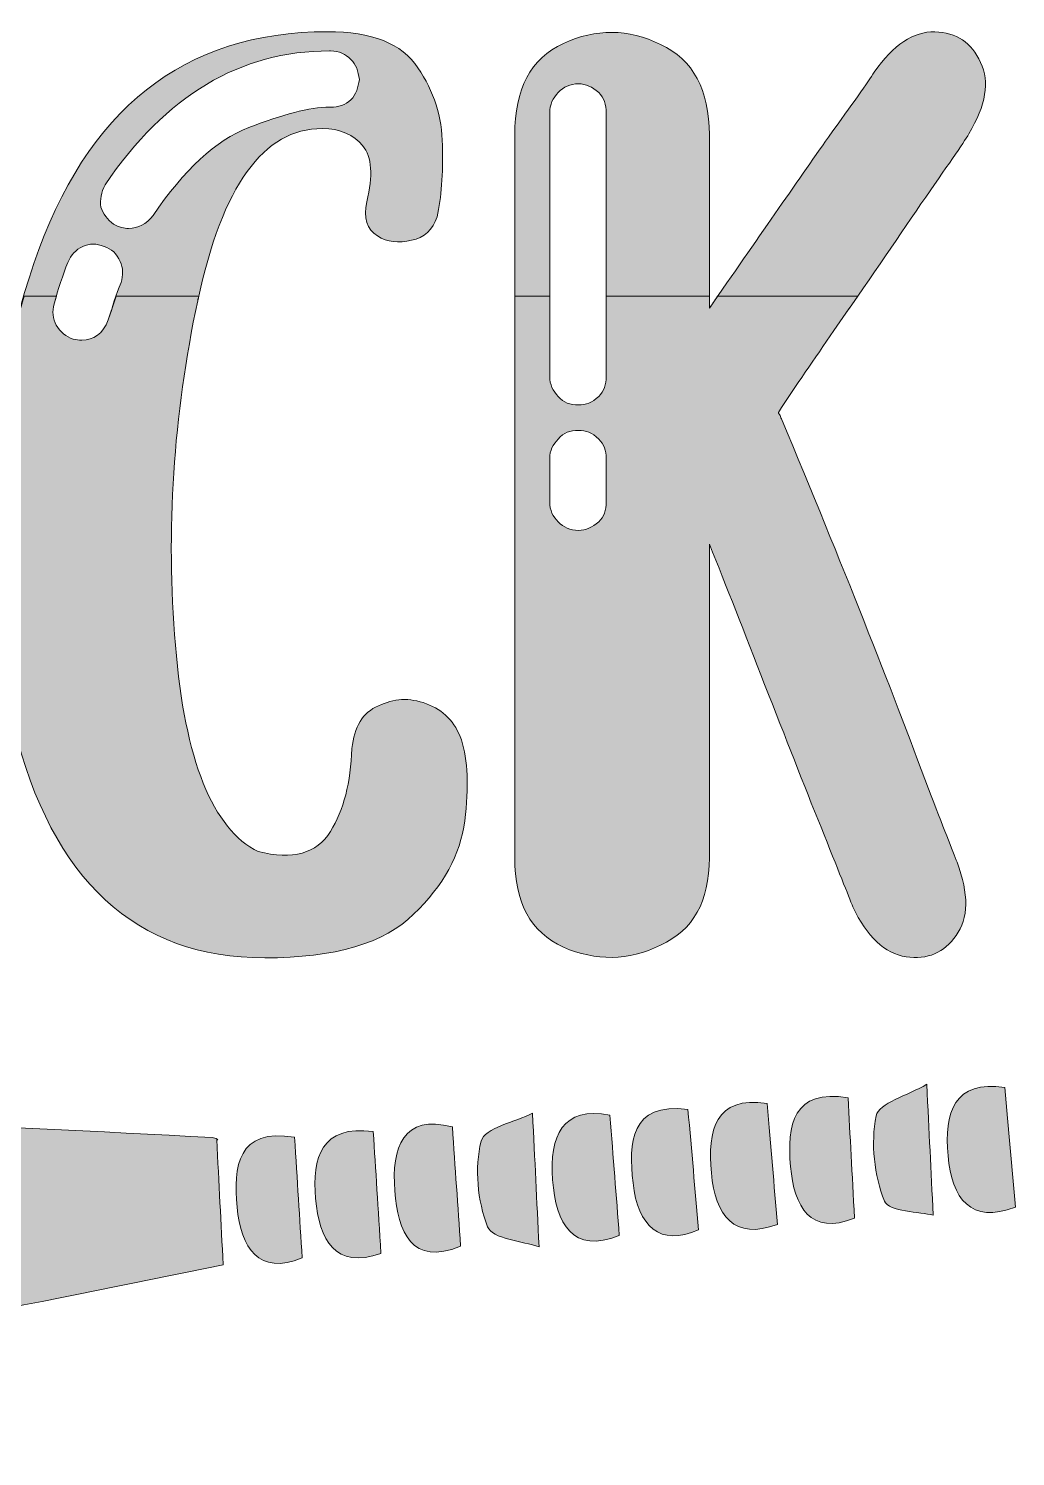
# Model space of a CAD drawing. Header units: inches. Extents: x 28 to 472, y -451 to -49.
# Drawn here: x 249.9 to 364.8, y -451.1 to -284.9 of the extents above; entities that cross this region are included whole.
import ezdxf

# ---------------------------------------------------------------- set-up
doc = ezdxf.new("R2010")
doc.units = ezdxf.units.IN
doc.header["$MEASUREMENT"] = 0
doc.layers.add('Layer 1', color=7, linetype='Continuous')

# ---------------------------------------------------------------- blocks, each defined once
blk = doc.blocks.new('block 3')
at = {"layer": 'Layer 1', "true_color": 0xca0c32}
h = blk.add_hatch(color=242, dxfattribs=at)
h.dxf.hatch_style = 2
edge = h.paths.add_edge_path()
edge.add_spline(control_points=[(363.59, -408.18), (364.02, -413.02), (364.41, -417.44), (364.82, -422.1), (359.61, -424.12), (357.44, -421.1), (356.98, -416.13), (356.52, -411.13), (357.69, -407.25), (363.59, -408.18)], knot_values=[0, 0, 0, 0, 1, 1, 1, 2, 2, 2, 3, 3, 3, 3], degree=3, periodic=1)
at = {"layer": 'Layer 1', "true_color": 0x024d84}
h = blk.add_hatch(color=156, dxfattribs=at)
h.dxf.hatch_style = 2
edge = h.paths.add_edge_path()
edge.add_spline(control_points=[(271.84, -414.22), (272.1, -419.3), (272.34, -423.95), (272.59, -428.81), (227.76, -437.96), (182.17, -447.18), (135.5, -449.28), (127.29, -449.64), (119.1, -450.27), (110.89, -450.69), (102.39, -451.14), (98.17, -448.25), (95.27, -440.17), (90.48, -426.84), (97.09, -416.61), (110.96, -415.02), (164.38, -408.91), (217.84, -411.19), (271.31, -414), (271.76, -414.02), (272.2, -414.39), (271.84, -414.22)], knot_values=[0, 0, 0, 0, 1, 1, 1, 2, 2, 2, 3, 3, 3, 4, 4, 4, 5, 5, 5, 6, 6, 6, 7, 7, 7, 7], degree=3, periodic=1)
at = {"layer": 'Layer 1', "true_color": 0xca0c32}
h = blk.add_hatch(color=242, dxfattribs=at)
h.dxf.hatch_style = 2
edge = h.paths.add_edge_path()
edge.add_spline(control_points=[(346.09, -423.39), (340.95, -425.47), (339.06, -422.07), (338.64, -417.36), (338.21, -412.58), (338.95, -408.28), (345.34, -409.37), (345.58, -413.81), (345.81, -418.15), (346.09, -423.39)], knot_values=[0, 0, 0, 0, 1, 1, 1, 2, 2, 2, 3, 3, 3, 3], degree=3, periodic=1)
h = blk.add_hatch(color=242, dxfattribs=at)
h.dxf.hatch_style = 2
edge = h.paths.add_edge_path()
edge.add_spline(control_points=[(354.5, -407.8), (354.78, -413.45), (354.98, -417.67), (355.25, -423.05), (353.73, -422.66), (350.09, -422.66), (349.58, -421.4), (348.37, -418.4), (347.98, -414.67), (348.6, -411.49), (348.89, -410), (352.27, -409.11), (354.5, -407.8)], knot_values=[0, 0, 0, 0, 1, 1, 1, 2, 2, 2, 3, 3, 3, 4, 4, 4, 4], degree=3, periodic=1)
h = blk.add_hatch(color=242, dxfattribs=at)
h.dxf.hatch_style = 2
edge = h.paths.add_edge_path()
edge.add_spline(control_points=[(317.62, -411.4), (318, -416.36), (318.35, -420.78), (318.71, -425.42), (313.3, -427.55), (311.31, -424.08), (310.94, -418.92), (310.58, -413.86), (312.08, -410.3), (317.62, -411.4)], knot_values=[0, 0, 0, 0, 1, 1, 1, 2, 2, 2, 3, 3, 3, 3], degree=3, periodic=1)
h = blk.add_hatch(color=242, dxfattribs=at)
h.dxf.hatch_style = 2
edge = h.paths.add_edge_path()
edge.add_spline(control_points=[(326.7, -410.72), (327.14, -415.67), (327.52, -419.94), (327.94, -424.73), (323.44, -426.78), (320.86, -424.31), (320.31, -419.28), (319.81, -414.62), (319.92, -409.89), (326.7, -410.72)], knot_values=[0, 0, 0, 0, 1, 1, 1, 2, 2, 2, 3, 3, 3, 3], degree=3, periodic=1)
h = blk.add_hatch(color=242, dxfattribs=at)
h.dxf.hatch_style = 2
edge = h.paths.add_edge_path()
edge.add_spline(control_points=[(335.94, -410.03), (336.36, -415.09), (336.73, -419.51), (337.11, -424.12), (332.09, -426), (329.89, -423.1), (329.43, -418.12), (328.98, -413.21), (329.81, -409.1), (335.94, -410.03)], knot_values=[0, 0, 0, 0, 1, 1, 1, 2, 2, 2, 3, 3, 3, 3], degree=3, periodic=1)
h = blk.add_hatch(color=242, dxfattribs=at)
h.dxf.hatch_style = 2
edge = h.paths.add_edge_path()
edge.add_spline(control_points=[(299.28, -412.77), (299.6, -417.49), (299.91, -421.94), (300.24, -426.65), (294.54, -429.01), (292.93, -425), (292.57, -420.19), (292.19, -415.19), (293.53, -411.23), (299.28, -412.77)], knot_values=[0, 0, 0, 0, 1, 1, 1, 2, 2, 2, 3, 3, 3, 3], degree=3, periodic=1)
h = blk.add_hatch(color=242, dxfattribs=at)
h.dxf.hatch_style = 2
edge = h.paths.add_edge_path()
edge.add_spline(control_points=[(308.61, -411.18), (308.88, -416.71), (309.09, -421.15), (309.36, -426.73), (307.48, -426.06), (303.92, -425.81), (303.37, -424.39), (302.19, -421.36), (301.86, -417.56), (302.62, -414.42), (302.99, -412.9), (306.62, -412.18), (308.61, -411.18)], knot_values=[0, 0, 0, 0, 1, 1, 1, 2, 2, 2, 3, 3, 3, 4, 4, 4, 4], degree=3, periodic=1)
h = blk.add_hatch(color=242, dxfattribs=at)
h.dxf.hatch_style = 2
edge = h.paths.add_edge_path()
edge.add_spline(control_points=[(280.91, -413.97), (281.22, -418.96), (281.5, -423.38), (281.79, -428.02), (276.71, -430.1), (274.65, -426.84), (274.21, -422.09), (273.78, -417.39), (274.25, -412.84), (280.91, -413.97)], knot_values=[0, 0, 0, 0, 1, 1, 1, 2, 2, 2, 3, 3, 3, 3], degree=3, periodic=1)
h = blk.add_hatch(color=242, dxfattribs=at)
h.dxf.hatch_style = 2
edge = h.paths.add_edge_path()
edge.add_spline(control_points=[(290.96, -427.49), (285.62, -429.39), (283.78, -425.92), (283.36, -421.11), (282.93, -416.35), (284.02, -412.5), (290.06, -413.3), (290.35, -417.75), (290.63, -422.21), (290.96, -427.49)], knot_values=[0, 0, 0, 0, 1, 1, 1, 2, 2, 2, 3, 3, 3, 3], degree=3, periodic=1)
at = {"layer": 'Layer 1', "lineweight": 0}
for points, knots in [([(363.59, -408.18), (364.02, -413.02), (364.41, -417.44), (364.82, -422.1), (359.61, -424.12), (357.44, -421.1), (356.98, -416.13), (356.52, -411.13), (357.69, -407.25), (363.59, -408.18)], [0, 0, 0, 0, 1, 1, 1, 2, 2, 2, 3, 3, 3, 3]), ([(271.84, -414.22), (272.1, -419.3), (272.34, -423.95), (272.59, -428.81), (227.76, -437.96), (182.17, -447.18), (135.5, -449.28), (127.29, -449.64), (119.1, -450.27), (110.89, -450.69), (102.39, -451.14), (98.17, -448.25), (95.27, -440.17), (90.48, -426.84), (97.09, -416.61), (110.96, -415.02), (164.38, -408.91), (217.84, -411.19), (271.31, -414), (271.76, -414.02), (272.2, -414.39), (271.84, -414.22)], [0, 0, 0, 0, 1, 1, 1, 2, 2, 2, 3, 3, 3, 4, 4, 4, 5, 5, 5, 6, 6, 6, 7, 7, 7, 7]), ([(346.09, -423.39), (340.95, -425.47), (339.06, -422.07), (338.64, -417.36), (338.21, -412.58), (338.95, -408.28), (345.34, -409.37), (345.58, -413.81), (345.81, -418.15), (346.09, -423.39)], [0, 0, 0, 0, 1, 1, 1, 2, 2, 2, 3, 3, 3, 3]), ([(354.5, -407.8), (354.78, -413.45), (354.98, -417.67), (355.25, -423.05), (353.73, -422.66), (350.09, -422.66), (349.58, -421.4), (348.37, -418.4), (347.98, -414.67), (348.6, -411.49), (348.89, -410), (352.27, -409.11), (354.5, -407.8)], [0, 0, 0, 0, 1, 1, 1, 2, 2, 2, 3, 3, 3, 4, 4, 4, 4]), ([(317.62, -411.4), (318, -416.36), (318.35, -420.78), (318.71, -425.42), (313.3, -427.55), (311.31, -424.08), (310.94, -418.92), (310.58, -413.86), (312.08, -410.3), (317.62, -411.4)], [0, 0, 0, 0, 1, 1, 1, 2, 2, 2, 3, 3, 3, 3]), ([(326.7, -410.72), (327.14, -415.67), (327.52, -419.94), (327.94, -424.73), (323.44, -426.78), (320.86, -424.31), (320.31, -419.28), (319.81, -414.62), (319.92, -409.89), (326.7, -410.72)], [0, 0, 0, 0, 1, 1, 1, 2, 2, 2, 3, 3, 3, 3]), ([(335.94, -410.03), (336.36, -415.09), (336.73, -419.51), (337.11, -424.12), (332.09, -426), (329.89, -423.1), (329.43, -418.12), (328.98, -413.21), (329.81, -409.1), (335.94, -410.03)], [0, 0, 0, 0, 1, 1, 1, 2, 2, 2, 3, 3, 3, 3]), ([(299.28, -412.77), (299.6, -417.49), (299.91, -421.94), (300.24, -426.65), (294.54, -429.01), (292.93, -425), (292.57, -420.19), (292.19, -415.19), (293.53, -411.23), (299.28, -412.77)], [0, 0, 0, 0, 1, 1, 1, 2, 2, 2, 3, 3, 3, 3]), ([(308.61, -411.18), (308.88, -416.71), (309.09, -421.15), (309.36, -426.73), (307.48, -426.06), (303.92, -425.81), (303.37, -424.39), (302.19, -421.36), (301.86, -417.56), (302.62, -414.42), (302.99, -412.9), (306.62, -412.18), (308.61, -411.18)], [0, 0, 0, 0, 1, 1, 1, 2, 2, 2, 3, 3, 3, 4, 4, 4, 4]), ([(280.91, -413.97), (281.22, -418.96), (281.5, -423.38), (281.79, -428.02), (276.71, -430.1), (274.65, -426.84), (274.21, -422.09), (273.78, -417.39), (274.25, -412.84), (280.91, -413.97)], [0, 0, 0, 0, 1, 1, 1, 2, 2, 2, 3, 3, 3, 3]), ([(290.96, -427.49), (285.62, -429.39), (283.78, -425.92), (283.36, -421.11), (282.93, -416.35), (284.02, -412.5), (290.06, -413.3), (290.35, -417.75), (290.63, -422.21), (290.96, -427.49)], [0, 0, 0, 0, 1, 1, 1, 2, 2, 2, 3, 3, 3, 3])]:
    blk.add_open_spline(points, degree=3, knots=knots, dxfattribs=at)
blk = doc.blocks.new('block 8')
at = {"layer": 'Layer 1', "true_color": 0xca0c32}
h = blk.add_hatch(color=242, dxfattribs=at)
h.dxf.hatch_style = 2
edge = h.paths.add_edge_path()
edge.add_spline(control_points=[(290.68, -363.73), (292.41, -362.87), (294.27, -362.74), (296.25, -363.49), (298.23, -364.23), (299.59, -365.59), (300.33, -367.7), (301.08, -370.05), (301.2, -373.15), (300.71, -377.11), (300.21, -381.07), (298.23, -384.66), (294.76, -388), (291.42, -391.35), (285.6, -393.08), (277.43, -393.08), (262.44, -393.08), (252.66, -384.04), (248.21, -366.09), (243.62, -348.13), (244.49, -330.18), (250.56, -312.23), (256.63, -294.27), (268.02, -285.23), (284.73, -285.23), (289.93, -285.23), (293.4, -286.59), (295.26, -289.44), (297.11, -292.17), (298.11, -295.14), (298.11, -298.48), (298.23, -301.83), (297.98, -304.55), (297.49, -306.78), (296.99, -308.26), (296, -309.25), (294.51, -309.5), (293.03, -309.87), (291.67, -309.75), (290.55, -309.01), (289.31, -308.26), (288.94, -306.9), (289.31, -305.04), (290.06, -301.95), (289.93, -299.84), (288.82, -298.48), (287.83, -297.24), (286.22, -296.5), (284.11, -296.5), (277.3, -296.5), (272.47, -303.19), (269.63, -316.56), (266.78, -329.93), (265.91, -343.3), (267.03, -356.68), (268.14, -370.05), (271.36, -378.1), (276.68, -380.7), (280.65, -381.69), (283.49, -380.95), (285.1, -378.35), (286.59, -375.87), (287.46, -372.65), (287.58, -368.69), (287.83, -366.21), (288.82, -364.48), (290.68, -363.73)], knot_values=[0, 0, 0, 0, 1, 1, 1, 2, 2, 2, 3, 3, 3, 4, 4, 4, 5, 5, 5, 6, 6, 6, 7, 7, 7, 8, 8, 8, 9, 9, 9, 10, 10, 10, 11, 11, 11, 12, 12, 12, 13, 13, 13, 14, 14, 14, 15, 15, 15, 16, 16, 16, 17, 17, 17, 18, 18, 18, 19, 19, 19, 20, 20, 20, 21, 21, 21, 22, 22, 22, 22], degree=3, periodic=1)
edge = h.paths.add_edge_path()
edge.add_spline(control_points=[(259.22, -318.79), (259.72, -317.3), (260.09, -315.82), (260.71, -314.45), (260.96, -313.59), (260.96, -312.72), (260.59, -311.98), (260.22, -311.11), (259.6, -310.49), (258.73, -310.24), (257.86, -309.87), (257, -309.87), (256.25, -310.24), (255.39, -310.62), (254.89, -311.23), (254.52, -312.1), (253.9, -313.59), (253.41, -315.2), (252.91, -316.93), (252.66, -317.8), (252.79, -318.66), (253.16, -319.41), (253.65, -320.15), (254.27, -320.77), (255.14, -321.02), (255.51, -321.14), (255.76, -321.14), (256.13, -321.14), (257.49, -321.14), (258.61, -320.4), (259.22, -318.79)], knot_values=[0, 0, 0, 0, 1, 1, 1, 2, 2, 2, 3, 3, 3, 4, 4, 4, 5, 5, 5, 6, 6, 6, 7, 7, 7, 8, 8, 8, 9, 9, 9, 10, 10, 10, 10], degree=3, periodic=1)
edge = h.paths.add_edge_path()
edge.add_spline(control_points=[(264.43, -306.65), (268.02, -301.33), (271.73, -297.86), (275.57, -296.38), (279.53, -294.89), (282.63, -294.02), (284.98, -294.02), (284.98, -294.02), (284.98, -294.02), (285.1, -294.02), (285.97, -294.02), (286.84, -293.78), (287.46, -293.16), (288.07, -292.54), (288.32, -291.67), (288.45, -290.81), (288.32, -289.81), (288.07, -289.07), (287.46, -288.45), (286.84, -287.83), (286.09, -287.46), (285.1, -287.46), (285.1, -287.46), (285.1, -287.46), (284.98, -287.46), (274.58, -287.46), (265.91, -292.66), (258.85, -303.06), (258.36, -303.93), (258.24, -304.8), (258.36, -305.66), (258.61, -306.41), (259.1, -307.15), (259.84, -307.64), (260.46, -308.02), (261.08, -308.14), (261.58, -308.14), (262.69, -308.14), (263.68, -307.64), (264.43, -306.65)], knot_values=[0, 0, 0, 0, 1, 1, 1, 2, 2, 2, 3, 3, 3, 4, 4, 4, 5, 5, 5, 6, 6, 6, 7, 7, 7, 8, 8, 8, 9, 9, 9, 10, 10, 10, 11, 11, 11, 12, 12, 12, 13, 13, 13, 13], degree=3, periodic=1)
h = blk.add_hatch(color=242, dxfattribs=at)
h.dxf.hatch_style = 2
edge = h.paths.add_edge_path()
edge.add_spline(control_points=[(355.44, -285.23), (357.91, -285.36), (359.77, -286.47), (360.76, -288.82), (361.87, -291.05), (361.38, -293.78), (359.4, -297.12), (358.78, -298.23), (356.8, -300.96), (353.83, -305.29), (350.85, -309.63), (347.51, -314.58), (343.67, -320.03), (341.44, -323.37), (339.21, -326.47), (337.23, -329.56), (337.23, -329.56), (337.23, -329.68), (337.36, -329.81), (337.48, -329.93), (337.48, -330.18), (337.6, -330.3), (344.66, -347.27), (350.36, -361.63), (354.69, -373.39), (356.43, -377.85), (357.54, -380.7), (358.04, -381.94), (359.4, -385.65), (359.4, -388.5), (357.91, -390.48), (356.55, -392.46), (354.57, -393.33), (352.09, -392.96), (349.62, -392.58), (347.51, -390.6), (345.9, -387.14), (345.4, -385.9), (344.17, -382.8), (342.19, -377.85), (340.21, -373.02), (338.1, -367.45), (335.62, -361.26), (333.27, -355.19), (331.17, -349.74), (329.19, -344.91), (329.19, -353.09), (329.19, -360.51), (329.19, -367.2), (329.19, -373.76), (329.19, -378.59), (329.19, -381.44), (329.19, -386.52), (327.33, -389.86), (323.49, -391.6), (319.78, -393.45), (315.94, -393.45), (312.22, -391.84), (308.38, -390.11), (306.53, -386.64), (306.53, -381.44), (306.53, -377.73), (306.53, -370.42), (306.53, -359.4), (306.53, -348.38), (306.53, -336.99), (306.53, -325.23), (306.53, -313.46), (306.53, -304.18), (306.53, -297.24), (306.53, -291.92), (308.38, -288.33), (312.22, -286.59), (315.94, -284.86), (319.78, -284.86), (323.49, -286.72), (327.33, -288.45), (329.19, -292.04), (329.19, -297.24), (329.19, -300.46), (329.19, -307.15), (329.19, -317.43), (334.76, -309.38), (339.34, -302.81), (343.05, -297.49), (345.9, -293.65), (347.64, -291.05), (348.38, -289.94), (350.61, -286.72), (352.96, -285.23), (355.44, -285.23)], knot_values=[0, 0, 0, 0, 1, 1, 1, 2, 2, 2, 3, 3, 3, 4, 4, 4, 5, 5, 5, 6, 6, 6, 7, 7, 7, 8, 8, 8, 9, 9, 9, 10, 10, 10, 11, 11, 11, 12, 12, 12, 13, 13, 13, 14, 14, 14, 15, 15, 15, 16, 16, 16, 17, 17, 17, 18, 18, 18, 19, 19, 19, 20, 20, 20, 21, 21, 21, 22, 22, 22, 23, 23, 23, 24, 24, 24, 25, 25, 25, 26, 26, 26, 27, 27, 27, 28, 28, 28, 29, 29, 29, 30, 30, 30, 30], degree=3, periodic=1)
edge = h.paths.add_edge_path()
edge.add_spline(control_points=[(316.31, -327.7), (316.93, -327.08), (317.18, -326.34), (317.18, -325.35), (317.18, -325.35), (317.18, -294.64), (317.18, -294.64), (317.18, -293.78), (316.93, -292.91), (316.31, -292.29), (315.56, -291.67), (314.82, -291.3), (313.96, -291.3), (312.97, -291.3), (312.22, -291.67), (311.6, -292.29), (310.98, -292.91), (310.61, -293.78), (310.61, -294.64), (310.61, -294.64), (310.61, -325.35), (310.61, -325.35), (310.61, -326.34), (310.98, -327.08), (311.6, -327.7), (312.22, -328.45), (312.97, -328.69), (313.96, -328.69), (314.82, -328.69), (315.56, -328.45), (316.31, -327.7)], knot_values=[0, 0, 0, 0, 1, 1, 1, 2, 2, 2, 3, 3, 3, 4, 4, 4, 5, 5, 5, 6, 6, 6, 7, 7, 7, 8, 8, 8, 9, 9, 9, 10, 10, 10, 10], degree=3, periodic=1)
edge = h.paths.add_edge_path()
edge.add_spline(control_points=[(316.31, -342.31), (316.93, -341.7), (317.18, -340.95), (317.18, -339.96), (317.18, -339.96), (317.18, -334.88), (317.18, -334.88), (317.18, -334.02), (316.93, -333.28), (316.31, -332.66), (315.56, -331.91), (314.82, -331.66), (313.96, -331.66), (312.97, -331.66), (312.22, -331.91), (311.6, -332.66), (310.98, -333.28), (310.61, -334.02), (310.61, -334.88), (310.61, -334.88), (310.61, -339.96), (310.61, -339.96), (310.61, -340.95), (310.98, -341.7), (311.6, -342.31), (312.22, -342.93), (312.97, -343.3), (313.96, -343.3), (314.82, -343.3), (315.56, -342.93), (316.31, -342.31)], knot_values=[0, 0, 0, 0, 1, 1, 1, 2, 2, 2, 3, 3, 3, 4, 4, 4, 5, 5, 5, 6, 6, 6, 7, 7, 7, 8, 8, 8, 9, 9, 9, 10, 10, 10, 10], degree=3, periodic=1)
at = {"layer": 'Layer 1', "lineweight": 0}
for points, knots in [([(290.68, -363.73), (292.41, -362.87), (294.27, -362.74), (296.25, -363.49), (298.23, -364.23), (299.59, -365.59), (300.33, -367.7), (301.08, -370.05), (301.2, -373.15), (300.71, -377.11), (300.21, -381.07), (298.23, -384.66), (294.76, -388), (291.42, -391.35), (285.6, -393.08), (277.43, -393.08), (262.44, -393.08), (252.66, -384.04), (248.21, -366.09), (243.62, -348.13), (244.49, -330.18), (250.56, -312.23), (256.63, -294.27), (268.02, -285.23), (284.73, -285.23), (289.93, -285.23), (293.4, -286.59), (295.26, -289.44), (297.11, -292.17), (298.11, -295.14), (298.11, -298.48), (298.23, -301.83), (297.98, -304.55), (297.49, -306.78), (296.99, -308.26), (296, -309.25), (294.51, -309.5), (293.03, -309.87), (291.67, -309.75), (290.55, -309.01), (289.31, -308.26), (288.94, -306.9), (289.31, -305.04), (290.06, -301.95), (289.93, -299.84), (288.82, -298.48), (287.83, -297.24), (286.22, -296.5), (284.11, -296.5), (277.3, -296.5), (272.47, -303.19), (269.63, -316.56), (266.78, -329.93), (265.91, -343.3), (267.03, -356.68), (268.14, -370.05), (271.36, -378.1), (276.68, -380.7), (280.65, -381.69), (283.49, -380.95), (285.1, -378.35), (286.59, -375.87), (287.46, -372.65), (287.58, -368.69), (287.83, -366.21), (288.82, -364.48), (290.68, -363.73)], [0, 0, 0, 0, 1, 1, 1, 2, 2, 2, 3, 3, 3, 4, 4, 4, 5, 5, 5, 6, 6, 6, 7, 7, 7, 8, 8, 8, 9, 9, 9, 10, 10, 10, 11, 11, 11, 12, 12, 12, 13, 13, 13, 14, 14, 14, 15, 15, 15, 16, 16, 16, 17, 17, 17, 18, 18, 18, 19, 19, 19, 20, 20, 20, 21, 21, 21, 22, 22, 22, 22]), ([(355.44, -285.23), (357.91, -285.36), (359.77, -286.47), (360.76, -288.82), (361.87, -291.05), (361.38, -293.78), (359.4, -297.12), (358.78, -298.23), (356.8, -300.96), (353.83, -305.29), (350.85, -309.63), (347.51, -314.58), (343.67, -320.03), (341.44, -323.37), (339.21, -326.47), (337.23, -329.56), (337.23, -329.56), (337.23, -329.68), (337.36, -329.81), (337.48, -329.93), (337.48, -330.18), (337.6, -330.3), (344.66, -347.27), (350.36, -361.63), (354.69, -373.39), (356.43, -377.85), (357.54, -380.7), (358.04, -381.94), (359.4, -385.65), (359.4, -388.5), (357.91, -390.48), (356.55, -392.46), (354.57, -393.33), (352.09, -392.96), (349.62, -392.58), (347.51, -390.6), (345.9, -387.14), (345.4, -385.9), (344.17, -382.8), (342.19, -377.85), (340.21, -373.02), (338.1, -367.45), (335.62, -361.26), (333.27, -355.19), (331.17, -349.74), (329.19, -344.91), (329.19, -353.09), (329.19, -360.51), (329.19, -367.2), (329.19, -373.76), (329.19, -378.59), (329.19, -381.44), (329.19, -386.52), (327.33, -389.86), (323.49, -391.6), (319.78, -393.45), (315.94, -393.45), (312.22, -391.84), (308.38, -390.11), (306.53, -386.64), (306.53, -381.44), (306.53, -377.73), (306.53, -370.42), (306.53, -359.4), (306.53, -348.38), (306.53, -336.99), (306.53, -325.23), (306.53, -313.46), (306.53, -304.18), (306.53, -297.24), (306.53, -291.92), (308.38, -288.33), (312.22, -286.59), (315.94, -284.86), (319.78, -284.86), (323.49, -286.72), (327.33, -288.45), (329.19, -292.04), (329.19, -297.24), (329.19, -300.46), (329.19, -307.15), (329.19, -317.43), (334.76, -309.38), (339.34, -302.81), (343.05, -297.49), (345.9, -293.65), (347.64, -291.05), (348.38, -289.94), (350.61, -286.72), (352.96, -285.23), (355.44, -285.23)], [0, 0, 0, 0, 1, 1, 1, 2, 2, 2, 3, 3, 3, 4, 4, 4, 5, 5, 5, 6, 6, 6, 7, 7, 7, 8, 8, 8, 9, 9, 9, 10, 10, 10, 11, 11, 11, 12, 12, 12, 13, 13, 13, 14, 14, 14, 15, 15, 15, 16, 16, 16, 17, 17, 17, 18, 18, 18, 19, 19, 19, 20, 20, 20, 21, 21, 21, 22, 22, 22, 23, 23, 23, 24, 24, 24, 25, 25, 25, 26, 26, 26, 27, 27, 27, 28, 28, 28, 29, 29, 29, 30, 30, 30, 30]), ([(264.43, -306.65), (268.02, -301.33), (271.73, -297.86), (275.57, -296.38), (279.53, -294.89), (282.63, -294.02), (284.98, -294.02), (284.98, -294.02), (284.98, -294.02), (285.1, -294.02), (285.97, -294.02), (286.84, -293.78), (287.46, -293.16), (288.07, -292.54), (288.32, -291.67), (288.45, -290.81), (288.32, -289.81), (288.07, -289.07), (287.46, -288.45), (286.84, -287.83), (286.09, -287.46), (285.1, -287.46), (285.1, -287.46), (285.1, -287.46), (284.98, -287.46), (274.58, -287.46), (265.91, -292.66), (258.85, -303.06), (258.36, -303.93), (258.24, -304.8), (258.36, -305.66), (258.61, -306.41), (259.1, -307.15), (259.84, -307.64), (260.46, -308.02), (261.08, -308.14), (261.58, -308.14), (262.69, -308.14), (263.68, -307.64), (264.43, -306.65)], [0, 0, 0, 0, 1, 1, 1, 2, 2, 2, 3, 3, 3, 4, 4, 4, 5, 5, 5, 6, 6, 6, 7, 7, 7, 8, 8, 8, 9, 9, 9, 10, 10, 10, 11, 11, 11, 12, 12, 12, 13, 13, 13, 13]), ([(316.31, -327.7), (316.93, -327.08), (317.18, -326.34), (317.18, -325.35), (317.18, -325.35), (317.18, -294.64), (317.18, -294.64), (317.18, -293.78), (316.93, -292.91), (316.31, -292.29), (315.56, -291.67), (314.82, -291.3), (313.96, -291.3), (312.97, -291.3), (312.22, -291.67), (311.6, -292.29), (310.98, -292.91), (310.61, -293.78), (310.61, -294.64), (310.61, -294.64), (310.61, -325.35), (310.61, -325.35), (310.61, -326.34), (310.98, -327.08), (311.6, -327.7), (312.22, -328.45), (312.97, -328.69), (313.96, -328.69), (314.82, -328.69), (315.56, -328.45), (316.31, -327.7)], [0, 0, 0, 0, 1, 1, 1, 2, 2, 2, 3, 3, 3, 4, 4, 4, 5, 5, 5, 6, 6, 6, 7, 7, 7, 8, 8, 8, 9, 9, 9, 10, 10, 10, 10]), ([(259.22, -318.79), (259.72, -317.3), (260.09, -315.82), (260.71, -314.45), (260.96, -313.59), (260.96, -312.72), (260.59, -311.98), (260.22, -311.11), (259.6, -310.49), (258.73, -310.24), (257.86, -309.87), (257, -309.87), (256.25, -310.24), (255.39, -310.62), (254.89, -311.23), (254.52, -312.1), (253.9, -313.59), (253.41, -315.2), (252.91, -316.93), (252.66, -317.8), (252.79, -318.66), (253.16, -319.41), (253.65, -320.15), (254.27, -320.77), (255.14, -321.02), (255.51, -321.14), (255.76, -321.14), (256.13, -321.14), (257.49, -321.14), (258.61, -320.4), (259.22, -318.79)], [0, 0, 0, 0, 1, 1, 1, 2, 2, 2, 3, 3, 3, 4, 4, 4, 5, 5, 5, 6, 6, 6, 7, 7, 7, 8, 8, 8, 9, 9, 9, 10, 10, 10, 10]), ([(316.31, -342.31), (316.93, -341.7), (317.18, -340.95), (317.18, -339.96), (317.18, -339.96), (317.18, -334.88), (317.18, -334.88), (317.18, -334.02), (316.93, -333.28), (316.31, -332.66), (315.56, -331.91), (314.82, -331.66), (313.96, -331.66), (312.97, -331.66), (312.22, -331.91), (311.6, -332.66), (310.98, -333.28), (310.61, -334.02), (310.61, -334.88), (310.61, -334.88), (310.61, -339.96), (310.61, -339.96), (310.61, -340.95), (310.98, -341.7), (311.6, -342.31), (312.22, -342.93), (312.97, -343.3), (313.96, -343.3), (314.82, -343.3), (315.56, -342.93), (316.31, -342.31)], [0, 0, 0, 0, 1, 1, 1, 2, 2, 2, 3, 3, 3, 4, 4, 4, 5, 5, 5, 6, 6, 6, 7, 7, 7, 8, 8, 8, 9, 9, 9, 10, 10, 10, 10])]:
    blk.add_open_spline(points, degree=3, knots=knots, dxfattribs=at)
blk = doc.blocks.new('block 9')
at = {"layer": 'Layer 1', "true_color": 0x024d84}
h = blk.add_hatch(color=156, dxfattribs=at)
h.dxf.hatch_style = 2
edge = h.paths.add_edge_path()
edge.add_spline(control_points=[(296.25, -363.49), (294.27, -362.74), (292.41, -362.87), (290.68, -363.73), (288.82, -364.48), (287.83, -366.21), (287.58, -368.69), (287.46, -372.65), (286.59, -375.87), (285.1, -378.35), (283.49, -380.95), (280.65, -381.69), (276.68, -380.7), (271.36, -378.1), (268.14, -370.05), (267.03, -356.68), (265.91, -343.3), (266.78, -329.93), (269.63, -316.56), (269.67, -316.38), (269.71, -316.22), (269.75, -316.04), (269.75, -316.04), (260.12, -316.04), (260.12, -316.04), (259.82, -316.94), (259.54, -317.86), (259.22, -318.79), (258.61, -320.4), (257.49, -321.14), (256.13, -321.14), (255.76, -321.14), (255.51, -321.14), (255.14, -321.02), (254.27, -320.77), (253.65, -320.15), (253.16, -319.41), (252.79, -318.66), (252.66, -317.8), (252.91, -316.93), (253, -316.62), (253.09, -316.34), (253.18, -316.04), (253.18, -316.04), (249.41, -316.04), (249.41, -316.04), (244.45, -332.72), (243.95, -349.41), (248.21, -366.09), (252.66, -384.04), (262.44, -393.08), (277.43, -393.08), (285.6, -393.08), (291.42, -391.35), (294.76, -388), (298.23, -384.66), (300.21, -381.07), (300.71, -377.11), (301.2, -373.15), (301.08, -370.05), (300.33, -367.7), (299.59, -365.59), (298.23, -364.23), (296.25, -363.49)], knot_values=[0, 0, 0, 0, 1, 1, 1, 2, 2, 2, 3, 3, 3, 4, 4, 4, 5, 5, 5, 6, 6, 6, 7, 7, 7, 8, 8, 8, 9, 9, 9, 10, 10, 10, 11, 11, 11, 12, 12, 12, 13, 13, 13, 14, 14, 14, 15, 15, 15, 16, 16, 16, 17, 17, 17, 18, 18, 18, 19, 19, 19, 20, 20, 20, 21, 21, 21, 21], degree=3, periodic=1)
h = blk.add_hatch(color=156, dxfattribs=at)
h.dxf.hatch_style = 2
edge = h.paths.add_edge_path()
edge.add_spline(control_points=[(354.69, -373.39), (350.36, -361.63), (344.66, -347.27), (337.6, -330.3), (337.48, -330.18), (337.48, -329.93), (337.36, -329.81), (337.23, -329.68), (337.23, -329.56), (337.23, -329.56), (339.21, -326.47), (341.44, -323.37), (343.67, -320.03), (344.63, -318.67), (345.56, -317.34), (346.46, -316.04), (346.46, -316.04), (330.15, -316.04), (330.15, -316.04), (329.82, -316.51), (329.52, -316.94), (329.19, -317.43), (329.19, -317.43), (329.19, -316.04), (329.19, -316.04), (329.19, -316.04), (317.18, -316.04), (317.18, -316.04), (317.18, -316.04), (317.18, -325.35), (317.18, -325.35), (317.18, -326.34), (316.93, -327.08), (316.31, -327.7), (315.56, -328.45), (314.82, -328.69), (313.96, -328.69), (312.97, -328.69), (312.22, -328.45), (311.6, -327.7), (310.98, -327.08), (310.61, -326.34), (310.61, -325.35), (310.61, -325.35), (310.61, -316.04), (310.61, -316.04), (310.61, -316.04), (306.53, -316.04), (306.53, -316.04), (306.53, -316.04), (306.53, -381.44), (306.53, -381.44), (306.53, -386.64), (308.38, -390.11), (312.22, -391.84), (315.94, -393.45), (319.78, -393.45), (323.49, -391.6), (327.33, -389.86), (329.19, -386.52), (329.19, -381.44), (329.19, -381.44), (329.19, -344.91), (329.19, -344.91), (331.17, -349.74), (333.27, -355.19), (335.62, -361.26), (338.1, -367.45), (340.21, -373.02), (342.19, -377.85), (344.17, -382.8), (345.4, -385.9), (345.9, -387.14), (347.51, -390.6), (349.62, -392.58), (352.09, -392.96), (354.57, -393.33), (356.55, -392.46), (357.91, -390.48), (359.4, -388.5), (359.4, -385.65), (358.04, -381.94), (357.54, -380.7), (356.43, -377.85), (354.69, -373.39)], knot_values=[0, 0, 0, 0, 1, 1, 1, 2, 2, 2, 3, 3, 3, 4, 4, 4, 5, 5, 5, 6, 6, 6, 7, 7, 7, 8, 8, 8, 9, 9, 9, 10, 10, 10, 11, 11, 11, 12, 12, 12, 13, 13, 13, 14, 14, 14, 15, 15, 15, 16, 16, 16, 17, 17, 17, 18, 18, 18, 19, 19, 19, 20, 20, 20, 21, 21, 21, 22, 22, 22, 23, 23, 23, 24, 24, 24, 25, 25, 25, 26, 26, 26, 27, 27, 27, 28, 28, 28, 28], degree=3, periodic=1)
edge = h.paths.add_edge_path()
edge.add_spline(control_points=[(317.18, -339.96), (317.18, -340.95), (316.93, -341.7), (316.31, -342.31), (315.56, -342.93), (314.82, -343.3), (313.96, -343.3), (312.97, -343.3), (312.22, -342.93), (311.6, -342.31), (310.98, -341.7), (310.61, -340.95), (310.61, -339.96), (310.61, -339.96), (310.61, -334.88), (310.61, -334.88), (310.61, -334.02), (310.98, -333.28), (311.6, -332.66), (312.22, -331.91), (312.97, -331.66), (313.96, -331.66), (314.82, -331.66), (315.56, -331.91), (316.31, -332.66), (316.93, -333.28), (317.18, -334.02), (317.18, -334.88), (317.18, -334.88), (317.18, -339.96), (317.18, -339.96)], knot_values=[0, 0, 0, 0, 1, 1, 1, 2, 2, 2, 3, 3, 3, 4, 4, 4, 5, 5, 5, 6, 6, 6, 7, 7, 7, 8, 8, 8, 9, 9, 9, 10, 10, 10, 10], degree=3, periodic=1)
at = {"layer": 'Layer 1', "lineweight": 0}
for points, knots in [([(296.25, -363.49), (294.27, -362.74), (292.41, -362.87), (290.68, -363.73), (288.82, -364.48), (287.83, -366.21), (287.58, -368.69), (287.46, -372.65), (286.59, -375.87), (285.1, -378.35), (283.49, -380.95), (280.65, -381.69), (276.68, -380.7), (271.36, -378.1), (268.14, -370.05), (267.03, -356.68), (265.91, -343.3), (266.78, -329.93), (269.63, -316.56), (269.67, -316.38), (269.71, -316.22), (269.75, -316.04), (269.75, -316.04), (260.12, -316.04), (260.12, -316.04), (259.82, -316.94), (259.54, -317.86), (259.22, -318.79), (258.61, -320.4), (257.49, -321.14), (256.13, -321.14), (255.76, -321.14), (255.51, -321.14), (255.14, -321.02), (254.27, -320.77), (253.65, -320.15), (253.16, -319.41), (252.79, -318.66), (252.66, -317.8), (252.91, -316.93), (253, -316.62), (253.09, -316.34), (253.18, -316.04), (253.18, -316.04), (249.41, -316.04), (249.41, -316.04), (244.45, -332.72), (243.95, -349.41), (248.21, -366.09), (252.66, -384.04), (262.44, -393.08), (277.43, -393.08), (285.6, -393.08), (291.42, -391.35), (294.76, -388), (298.23, -384.66), (300.21, -381.07), (300.71, -377.11), (301.2, -373.15), (301.08, -370.05), (300.33, -367.7), (299.59, -365.59), (298.23, -364.23), (296.25, -363.49)], [0, 0, 0, 0, 1, 1, 1, 2, 2, 2, 3, 3, 3, 4, 4, 4, 5, 5, 5, 6, 6, 6, 7, 7, 7, 8, 8, 8, 9, 9, 9, 10, 10, 10, 11, 11, 11, 12, 12, 12, 13, 13, 13, 14, 14, 14, 15, 15, 15, 16, 16, 16, 17, 17, 17, 18, 18, 18, 19, 19, 19, 20, 20, 20, 21, 21, 21, 21]), ([(354.69, -373.39), (350.36, -361.63), (344.66, -347.27), (337.6, -330.3), (337.48, -330.18), (337.48, -329.93), (337.36, -329.81), (337.23, -329.68), (337.23, -329.56), (337.23, -329.56), (339.21, -326.47), (341.44, -323.37), (343.67, -320.03), (344.63, -318.67), (345.56, -317.34), (346.46, -316.04), (346.46, -316.04), (330.15, -316.04), (330.15, -316.04), (329.82, -316.51), (329.52, -316.94), (329.19, -317.43), (329.19, -317.43), (329.19, -316.04), (329.19, -316.04), (329.19, -316.04), (317.18, -316.04), (317.18, -316.04), (317.18, -316.04), (317.18, -325.35), (317.18, -325.35), (317.18, -326.34), (316.93, -327.08), (316.31, -327.7), (315.56, -328.45), (314.82, -328.69), (313.96, -328.69), (312.97, -328.69), (312.22, -328.45), (311.6, -327.7), (310.98, -327.08), (310.61, -326.34), (310.61, -325.35), (310.61, -325.35), (310.61, -316.04), (310.61, -316.04), (310.61, -316.04), (306.53, -316.04), (306.53, -316.04), (306.53, -316.04), (306.53, -381.44), (306.53, -381.44), (306.53, -386.64), (308.38, -390.11), (312.22, -391.84), (315.94, -393.45), (319.78, -393.45), (323.49, -391.6), (327.33, -389.86), (329.19, -386.52), (329.19, -381.44), (329.19, -381.44), (329.19, -344.91), (329.19, -344.91), (331.17, -349.74), (333.27, -355.19), (335.62, -361.26), (338.1, -367.45), (340.21, -373.02), (342.19, -377.85), (344.17, -382.8), (345.4, -385.9), (345.9, -387.14), (347.51, -390.6), (349.62, -392.58), (352.09, -392.96), (354.57, -393.33), (356.55, -392.46), (357.91, -390.48), (359.4, -388.5), (359.4, -385.65), (358.04, -381.94), (357.54, -380.7), (356.43, -377.85), (354.69, -373.39)], [0, 0, 0, 0, 1, 1, 1, 2, 2, 2, 3, 3, 3, 4, 4, 4, 5, 5, 5, 6, 6, 6, 7, 7, 7, 8, 8, 8, 9, 9, 9, 10, 10, 10, 11, 11, 11, 12, 12, 12, 13, 13, 13, 14, 14, 14, 15, 15, 15, 16, 16, 16, 17, 17, 17, 18, 18, 18, 19, 19, 19, 20, 20, 20, 21, 21, 21, 22, 22, 22, 23, 23, 23, 24, 24, 24, 25, 25, 25, 26, 26, 26, 27, 27, 27, 28, 28, 28, 28]), ([(317.18, -339.96), (317.18, -340.95), (316.93, -341.7), (316.31, -342.31), (315.56, -342.93), (314.82, -343.3), (313.96, -343.3), (312.97, -343.3), (312.22, -342.93), (311.6, -342.31), (310.98, -341.7), (310.61, -340.95), (310.61, -339.96), (310.61, -339.96), (310.61, -334.88), (310.61, -334.88), (310.61, -334.02), (310.98, -333.28), (311.6, -332.66), (312.22, -331.91), (312.97, -331.66), (313.96, -331.66), (314.82, -331.66), (315.56, -331.91), (316.31, -332.66), (316.93, -333.28), (317.18, -334.02), (317.18, -334.88), (317.18, -334.88), (317.18, -339.96), (317.18, -339.96)], [0, 0, 0, 0, 1, 1, 1, 2, 2, 2, 3, 3, 3, 4, 4, 4, 5, 5, 5, 6, 6, 6, 7, 7, 7, 8, 8, 8, 9, 9, 9, 10, 10, 10, 10])]:
    blk.add_open_spline(points, degree=3, knots=knots, dxfattribs=at)
blk = doc.blocks.new('block 2')
at = {"layer": 'Layer 1'}
for name in ['block 8', 'block 9', 'block 3']:
    blk.add_blockref(name, (0, 0), dxfattribs=at)

msp = doc.modelspace()

# ---------------------------------------------------------------- block references
at = {"layer": 'Layer 1'}
msp.add_blockref('block 2', (0, 0), dxfattribs=at)

doc.saveas('drawing.dxf')
